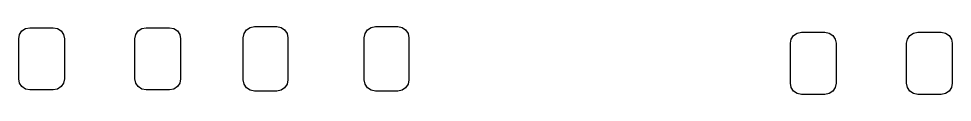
# Model space of a CAD drawing. Header units: millimetres. Extents: x 23.3 to 111.9, y -119.4 to -27.5.
# Drawn here: x 92.22 to 106.88, y -81.11 to -80.04 of the extents above; entities that cross this region are included whole.
import ezdxf

# ---------------------------------------------------------------- set-up
doc = ezdxf.new("R2010")
doc.units = ezdxf.units.MM
doc.layers.add('BLACK', color=250, linetype='CONTINUOUS')

msp = doc.modelspace()

# ---------------------------------------------------------------- linework, layer by layer
at = {"layer": 'BLACK', "linetype": 'CONTINUOUS'}
for p, q in [((92.22175, -80.234), (92.235071, -80.16703)), ((92.235071, -80.16703), (92.273006, -80.110256)), ((92.273006, -80.110256), (92.32978, -80.072321)), ((92.32978, -80.072321), (92.39675, -80.059)), ((92.39675, -80.059), (92.76425, -80.059)), ((92.76425, -80.059), (92.83122, -80.072321)), ((92.83122, -80.072321), (92.887994, -80.110256)), ((92.887994, -80.110256), (92.925929, -80.16703)), ((92.925929, -80.16703), (92.93925, -80.234)), ((94.04675, -80.234), (94.060071, -80.16703)), ((94.060071, -80.16703), (94.098006, -80.110256)), ((94.098006, -80.110256), (94.15478, -80.072321)), ((94.15478, -80.072321), (94.22175, -80.059)), ((94.22175, -80.059), (94.58925, -80.059)), ((94.58925, -80.059), (94.65622, -80.072321)), ((94.65622, -80.072321), (94.712994, -80.110256)), ((94.712994, -80.110256), (94.750929, -80.16703)), ((94.750929, -80.16703), (94.76425, -80.234)), ((95.749, -80.2165), (95.762321, -80.14953)), ((95.762321, -80.14953), (95.800256, -80.092756)), ((95.800256, -80.092756), (95.85703, -80.054821)), ((95.85703, -80.054821), (95.924, -80.0415)), ((95.924, -80.0415), (96.274, -80.0415)), ((96.274, -80.0415), (96.34097, -80.054821)), ((96.34097, -80.054821), (96.397744, -80.092756)), ((96.397744, -80.092756), (96.435679, -80.14953)), ((96.435679, -80.14953), (96.449, -80.2165)), ((97.649, -80.2165), (97.662321, -80.14953)), ((97.662321, -80.14953), (97.700256, -80.092756)), ((97.700256, -80.092756), (97.75703, -80.054821)), ((97.75703, -80.054821), (97.824, -80.0415)), ((97.824, -80.0415), (98.174, -80.0415)), ((98.174, -80.0415), (98.24097, -80.054821)), ((98.24097, -80.054821), (98.297744, -80.092756)), ((98.297744, -80.092756), (98.335679, -80.14953)), ((98.335679, -80.14953), (98.349, -80.2165)), ((104.352071, -80.23803), (104.390006, -80.181256)), ((104.390006, -80.181256), (104.44678, -80.143321)), ((104.44678, -80.143321), (104.51375, -80.13)), ((104.51375, -80.13), (104.88125, -80.13)), ((104.88125, -80.13), (104.94822, -80.143321)), ((104.94822, -80.143321), (105.004994, -80.181256)), ((105.004994, -80.181256), (105.042929, -80.23803)), ((106.177071, -80.23803), (106.215006, -80.181256)), ((106.215006, -80.181256), (106.27178, -80.143321)), ((106.27178, -80.143321), (106.33875, -80.13)), ((106.33875, -80.13), (106.70625, -80.13)), ((106.70625, -80.13), (106.77322, -80.143321)), ((106.77322, -80.143321), (106.829994, -80.181256)), ((106.829994, -80.181256), (106.867929, -80.23803)), ((92.22175, -80.864), (92.22175, -80.234)), ((92.93925, -80.234), (92.93925, -80.864)), ((94.04675, -80.864), (94.04675, -80.234)), ((94.76425, -80.234), (94.76425, -80.864)), ((95.749, -80.8815), (95.749, -80.2165)), ((96.449, -80.2165), (96.449, -80.8815)), ((97.649, -80.8815), (97.649, -80.2165)), ((98.349, -80.2165), (98.349, -80.8815)), ((104.33875, -80.305), (104.352071, -80.23803)), ((104.33875, -80.935), (104.33875, -80.305)), ((105.042929, -80.23803), (105.05625, -80.305)), ((105.05625, -80.305), (105.05625, -80.935)), ((106.16375, -80.305), (106.177071, -80.23803)), ((106.16375, -80.935), (106.16375, -80.305)), ((106.867929, -80.23803), (106.88125, -80.305)), ((106.88125, -80.305), (106.88125, -80.935)), ((92.235071, -80.93097), (92.22175, -80.864)), ((92.93925, -80.864), (92.925929, -80.93097)), ((94.060071, -80.93097), (94.04675, -80.864)), ((94.76425, -80.864), (94.750929, -80.93097)), ((95.762321, -80.94847), (95.749, -80.8815)), ((96.449, -80.8815), (96.435679, -80.94847)), ((97.662321, -80.94847), (97.649, -80.8815)), ((98.349, -80.8815), (98.335679, -80.94847)), ((92.273006, -80.987744), (92.235071, -80.93097)), ((92.32978, -81.025679), (92.273006, -80.987744)), ((92.39675, -81.039), (92.32978, -81.025679)), ((92.76425, -81.039), (92.39675, -81.039)), ((92.83122, -81.025679), (92.76425, -81.039)), ((92.887994, -80.987744), (92.83122, -81.025679)), ((92.925929, -80.93097), (92.887994, -80.987744)), ((94.098006, -80.987744), (94.060071, -80.93097)), ((94.15478, -81.025679), (94.098006, -80.987744)), ((94.22175, -81.039), (94.15478, -81.025679)), ((94.58925, -81.039), (94.22175, -81.039)), ((94.65622, -81.025679), (94.58925, -81.039)), ((94.712994, -80.987744), (94.65622, -81.025679)), ((94.750929, -80.93097), (94.712994, -80.987744)), ((95.800256, -81.005244), (95.762321, -80.94847)), ((95.85703, -81.043179), (95.800256, -81.005244)), ((95.924, -81.0565), (95.85703, -81.043179)), ((96.274, -81.0565), (95.924, -81.0565)), ((96.34097, -81.043179), (96.274, -81.0565)), ((96.397744, -81.005244), (96.34097, -81.043179)), ((96.435679, -80.94847), (96.397744, -81.005244)), ((97.700256, -81.005244), (97.662321, -80.94847)), ((97.75703, -81.043179), (97.700256, -81.005244)), ((97.824, -81.0565), (97.75703, -81.043179)), ((98.174, -81.0565), (97.824, -81.0565)), ((98.24097, -81.043179), (98.174, -81.0565)), ((98.297744, -81.005244), (98.24097, -81.043179)), ((98.335679, -80.94847), (98.297744, -81.005244)), ((104.352071, -81.00197), (104.33875, -80.935)), ((104.390006, -81.058744), (104.352071, -81.00197)), ((104.44678, -81.096679), (104.390006, -81.058744)), ((105.004994, -81.058744), (104.94822, -81.096679)), ((105.042929, -81.00197), (105.004994, -81.058744)), ((105.05625, -80.935), (105.042929, -81.00197)), ((106.177071, -81.00197), (106.16375, -80.935)), ((106.215006, -81.058744), (106.177071, -81.00197)), ((106.27178, -81.096679), (106.215006, -81.058744)), ((106.829994, -81.058744), (106.77322, -81.096679)), ((106.867929, -81.00197), (106.829994, -81.058744)), ((106.88125, -80.935), (106.867929, -81.00197)), ((104.51375, -81.11), (104.44678, -81.096679)), ((104.88125, -81.11), (104.51375, -81.11)), ((104.94822, -81.096679), (104.88125, -81.11)), ((106.33875, -81.11), (106.27178, -81.096679)), ((106.70625, -81.11), (106.33875, -81.11)), ((106.77322, -81.096679), (106.70625, -81.11))]:
    msp.add_line(p, q, dxfattribs=at)

doc.saveas('drawing.dxf')
